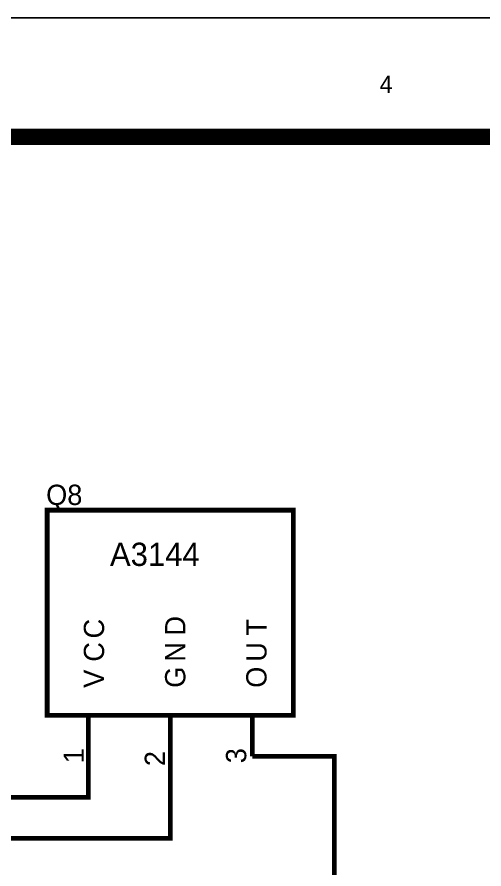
# Model space of a CAD drawing. Header units: inches. Extents: x 0 to 22.3, y 0 to 15.7.
# Drawn here: x 8.826 to 9.965, y 13.625 to 15.701 of the extents above; entities that cross this region are included whole.
import ezdxf

# ---------------------------------------------------------------- set-up
doc = ezdxf.new("R2010")
doc.units = ezdxf.units.IN
doc.header["$MEASUREMENT"] = 0
doc.layers.add('Sheet', color=255, linetype='Continuous')

msp = doc.modelspace()

# ---------------------------------------------------------------- linework, layer by layer
at = {"layer": 'Sheet'}
for points in [[(0, 15.6991, 0.0039, 0.0039, 0), (0, 0, 0.0039, 0.0039, 0), (22.3, 0, 0.0039, 0.0039, 0), (22.3, 15.6991, 0.0039, 0.0039, 0), (0, 15.6991, 0.0039, 0.0039, 0), (0, 15.6991, 0.0039, 0.0039, 0)], [(0.3006, 15.3986, 0.0039, 0.0039, 0), (0.3006, 0.3006, 0.0039, 0.0039, 0), (22.0003, 0.3006, 0.0039, 0.0039, 0), (22.0003, 15.3986, 0.0039, 0.0039, 0), (0.3006, 15.3986, 0.0039, 0.0039, 0), (0.3006, 15.3986, 0.0039, 0.0039, 0)], [(8.9, 14.4991, 0.0118, 0.0118, 0), (9.5003, 14.4991, 0.0118, 0.0118, 0), (9.5003, 13.9992, 0.0118, 0.0118, 0), (8.9, 13.9992, 0.0118, 0.0118, 0), (8.9, 14.4991, 0.0118, 0.0118, 0)], [(8.9, 14.4991, 0.0039, 0.0039, 0), (8.9, 13.9992, 0.0039, 0.0039, 0), (9.5003, 13.9992, 0.0039, 0.0039, 0), (9.5003, 14.4991, 0.0039, 0.0039, 0), (8.9, 14.4991, 0.0039, 0.0039, 0), (8.9, 14.4991, 0.0039, 0.0039, 0)]]:
    msp.add_lwpolyline(points, format="xyseb", close=True, dxfattribs=at)
for points in [[(0.29, 15.4092, 0.04, 0.04, 0), (22.0003, 15.4092, 0.04, 0.04, 0)], [(9.0004, 13.9992, 0.0118, 0.0118, 0), (9.0004, 13.8993, 0.0118, 0.0118, 0)], [(9.2002, 13.9992, 0.0118, 0.0118, 0), (9.2002, 13.8993, 0.0118, 0.0118, 0)], [(9.4004, 13.9992, 0.0118, 0.0118, 0), (9.4004, 13.8993, 0.0118, 0.0118, 0)], [(9.0004, 13.8993, 0.0118, 0.0118, 0), (9.0004, 13.7994, 0.0118, 0.0118, 0), (8, 13.7994, 0.0118, 0.0118, 0)], [(8.2003, 13.6995, 0.0118, 0.0118, 0), (9.2002, 13.6995, 0.0118, 0.0118, 0), (9.2002, 13.8993, 0.0118, 0.0118, 0)], [(9.4004, 13.8993, 0.0118, 0.0118, 0), (9.6002, 13.8993, 0.0118, 0.0118, 0), (9.6002, 12.4994, 0.0118, 0.0118, 0), (9.6002, 11.0996, 0.0118, 0.0118, 0), (9.6002, 9.6998, 0.0118, 0.0118, 0), (9.6002, 8.3, 0.0118, 0.0118, 0), (9.6002, 6.8997, 0.0118, 0.0118, 0), (9.6002, 5.4999, 0.0118, 0.0118, 0), (9.6002, 4.0001, 0.0118, 0.0118, 0), (9.6002, 3.3, 0.0118, 0.0118, 0), (9.4004, 3.3, 0.0118, 0.0118, 0)]]:
    msp.add_lwpolyline(points, format="xyseb", dxfattribs=at)

# ---------------------------------------------------------------- texts
for s, height, p in [('4', 0.0424, (9.7107, 15.5161)), ('Q8', 0.0495, (8.8974, 14.5119)), ('A3144', 0.05658, (9.053, 14.3634))]:
    msp.add_text(s, height=height, dxfattribs=at).set_placement(p)
for s, p in [('C', (9.0388, 14.1866)), ('D', (9.2369, 14.1936)), ('T', (9.4349, 14.1936)), ('C', (9.0388, 14.13)), ('N', (9.2369, 14.13)), ('U', (9.4349, 14.13)), ('V', (9.0388, 14.0664)), ('G', (9.2369, 14.0664)), ('O', (9.4349, 14.0664)), ('1', (8.9893, 13.8825)), ('3', (9.3854, 13.8825)), ('2', (9.1873, 13.8754))]:
    msp.add_text(s, height=0.0495, rotation=90, dxfattribs=at).set_placement(p)

doc.saveas('drawing.dxf')
